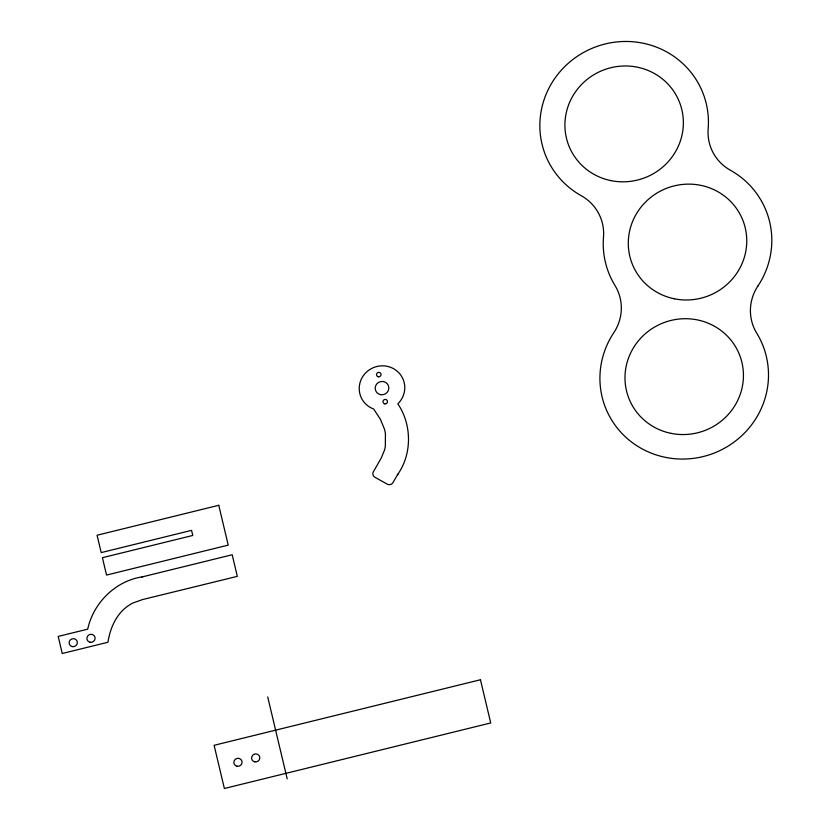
<?xml version="1.0" encoding="UTF-8"?>
<svg xmlns="http://www.w3.org/2000/svg" width="830" height="830" viewBox="0 0 830 830"><rect width="100%" height="100%" fill="white"/><g stroke="black" fill="none" stroke-linecap="round" stroke-linejoin="round"><path stroke-width="1.25" d="M397.944 474.013L392.974 482.572A4.119 3.994 -21.2 0 1 387.309 484.181L374.849 477.219A4.119 3.994 -21.2 0 1 373.355 471.834L381.354 457.838L384.498 450.151A31.011 30.098 -21.2 0 0 385.338 446.146L385.431 434.049A35.773 34.715 -21.2 0 0 384.498 429.203L380.358 419.243L373.666 409.003A22.867 22.192 -21.2 0 1 362.202 377.484A22.867 22.192 -21.2 0 1 395.972 370.232A22.867 22.192 -21.2 0 1 397.829 403.816C412.022 424.804 412.209 454.186 397.394 474.936M141.826 576.995L232.193 554.762L237.318 576.362L142.47 599.592L132.603 603.13A31.011 30.098 -21.2 0 0 129.024 605.278C116.47 613.422 110.172 627.895 107.973 642.254L62.24 653.501L58.183 636.423L87.69 629.171C93.437 602.694 115.816 580.575 142.885 576.757M267.706 696.889L287.201 778.903M218.767 505.294L97.079 535.236L101.198 552.604L191.564 530.36L192.778 535.464L102.412 557.698L106.541 575.066L228.229 545.123L218.767 505.294M480.456 679.76L214.109 745.299L224.38 788.5L490.727 722.961L480.456 679.76M378.283 376.768A2.283 2.22 -21.2 0 0 380.96 373.884A2.283 2.22 -21.2 0 0 377.121 373.095A2.283 2.22 -21.2 0 0 378.283 376.768M384.715 403.816A2.283 2.22 -21.2 0 0 387.392 400.942A2.283 2.22 -21.2 0 0 383.553 400.153A2.283 2.22 -21.2 0 0 384.715 403.816M380.482 394.655A6.858 6.661 -21.2 0 0 388.533 386.012A6.858 6.661 -21.2 0 0 376.996 383.668A6.858 6.661 -21.2 0 0 380.482 394.655M254.8 761.857A4.119 3.994 -21.2 0 0 259.634 756.67A4.119 3.994 -21.2 0 0 252.704 755.259A4.119 3.994 -21.2 0 0 254.8 761.857M237.038 766.225A4.119 3.994 -21.2 0 0 241.872 761.037A4.119 3.994 -21.2 0 0 234.952 759.626A4.119 3.994 -21.2 0 0 237.038 766.225M72.324 646.601A4.119 3.994 -21.2 0 0 77.159 641.414A4.119 3.994 -21.2 0 0 70.228 640.003A4.119 3.994 -21.2 0 0 72.324 646.601M90.076 642.233A4.119 3.994 -21.2 0 0 94.911 637.046A4.119 3.994 -21.2 0 0 87.99 635.635A4.119 3.994 -21.2 0 0 90.076 642.233M757.915 285.997A84.619 82.108 -21.2 0 0 730.4 170.243A45.743 44.384 -21.2 0 1 708.166 128.785A84.619 82.108 -21.2 0 0 643.437 43.285A84.619 82.108 -21.2 0 0 545.933 94.703A84.619 82.108 -21.2 0 0 581.259 195.714A45.743 44.384 -21.2 0 1 603.503 237.173A84.619 82.108 -21.2 0 0 614.978 285.468A45.743 44.384 -21.2 0 1 613.816 332.685A84.619 82.108 -21.2 0 0 627.76 438.956A84.619 82.108 -21.2 0 0 737.58 439.361A84.619 82.108 -21.2 0 0 756.753 333.214A45.743 44.384 -21.2 0 1 757.915 285.997M671.003 433.353A59.459 57.695 -21.2 0 0 740.817 358.456A59.459 57.695 -21.2 0 0 640.812 338.08A59.459 57.695 -21.2 0 0 671.003 433.353M674.313 298.779A59.459 57.695 -21.2 0 0 744.137 223.893A59.459 57.695 -21.2 0 0 644.122 203.506A59.459 57.695 -21.2 0 0 674.313 298.779M610.932 180.618A59.459 57.695 -21.2 0 0 680.745 105.732A59.459 57.695 -21.2 0 0 580.741 85.345A59.459 57.695 -21.2 0 0 610.932 180.618"/></g></svg>
